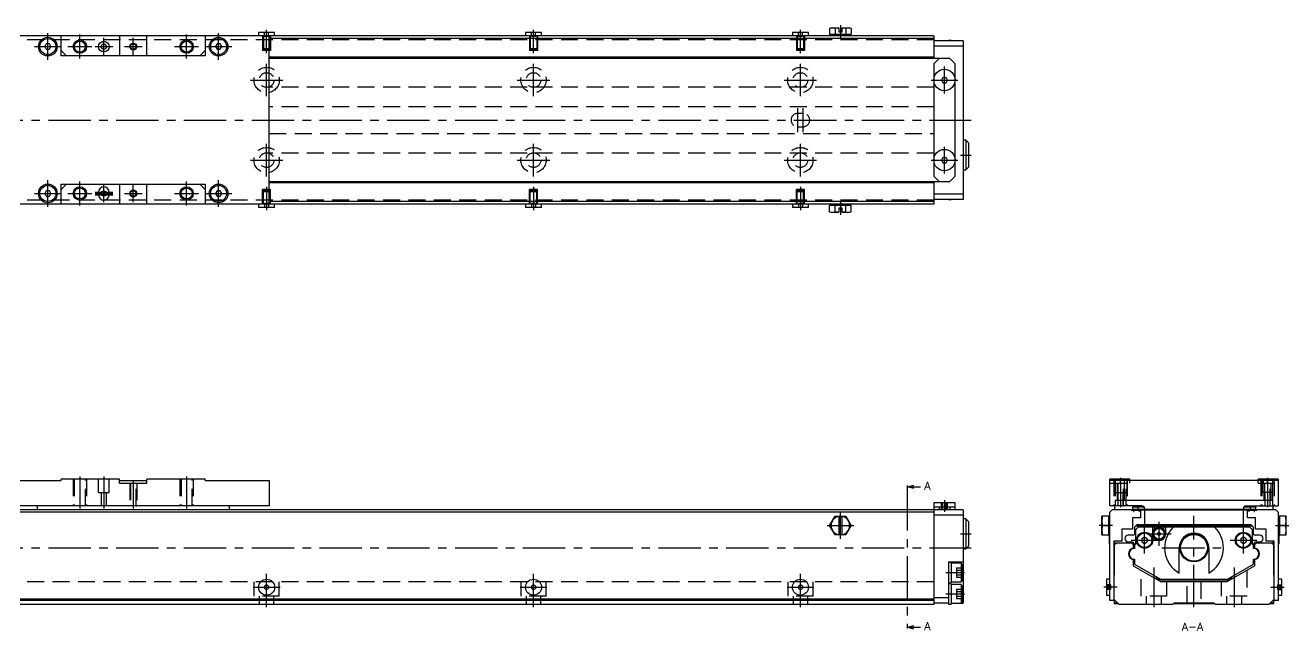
# Model space of a CAD drawing. Extents: x -1 to 911, y -8 to 227.
# Drawn here: x 437.5 to 911, y 0.2 to 227 of the extents above; entities that cross this region are included whole.
import ezdxf

# ---------------------------------------------------------------- set-up
doc = ezdxf.new("R2010")
doc.units = 0
doc.header["$LTSCALE"] = 0.5
doc.linetypes.add('CENTER', pattern=[50.8, 31.75, -6.35, 6.35, -6.35])
doc.linetypes.add('DASHED', pattern=[19.05, 12.7, -6.35])
for name, color, linetype in [('MSM_CENTER', 1, 'CENTER'), ('MSM_CONTINUOUS', 7, 'CONTINUOUS'), ('MSM_DASHED', 4, 'DASHED'), ('MSM_NARROW', 5, 'CONTINUOUS'), ('MSM_PART_NUMBER', 7, 'CONTINUOUS')]:
    doc.layers.add(name, color=color, linetype=linetype)
doc.styles.get("Standard").update_dxf_attribs({"font": 'txt.shx', "height": 1, "bigfont": 'bigfont.shx'})

msp = doc.modelspace()

# ---------------------------------------------------------------- linework, layer by layer
at = {"layer": 'MSM_CENTER'}
for p, q in [((446, 214), (446, 224)), ((458, 214.5), (458, 223.5)), ((498, 214.5), (498, 223.5)), ((510, 214), (510, 224)), ((528, 216.5), (528, 225.31)), ((628, 216.5), (628, 225.31)), ((728, 216.5), (728, 225.31)), ((743, 227), (743, 222)), ((441, 219), (451, 219)), ((453.5, 219), (462.5, 219)), ((463.7, 219), (470.3, 219)), ((467, 215.7), (467, 222.3)), ((474.7, 219), (481.3, 219)), ((478, 215.7), (478, 222.3)), ((493.5, 219), (502.5, 219)), ((505, 219), (515, 219)), ((528, 200.41), (528, 212.59)), ((628, 200.41), (628, 212.59)), ((728, 200.41), (728, 212.59)), ((782, 201.5), (782, 211.5)), ((521.91, 206.5), (534.09, 206.5)), ((621.91, 206.5), (634.09, 206.5)), ((721.91, 206.5), (734.09, 206.5)), ((777, 206.5), (787, 206.5)), ((727, 187), (727, 196)), ((729, 187), (729, 196)), ((116, 191.5), (792, 191.5)), ((528, 170.41), (528, 182.59)), ((628, 170.41), (628, 182.59)), ((728, 170.41), (728, 182.59)), ((782, 171.5), (782, 181.5)), ((521.91, 176.5), (534.09, 176.5)), ((621.91, 176.5), (634.09, 176.5)), ((721.91, 176.5), (734.09, 176.5)), ((777, 176.5), (787, 176.5)), ((788, 178.4), (792, 178.4)), ((446, 159), (446, 169)), ((458, 159.5), (458, 168.5)), ((467, 160.7), (467, 167.3)), ((478, 160.7), (478, 167.3)), ((498, 159.5), (498, 168.5)), ((510, 159), (510, 169)), ((528, 166.5), (528, 157.69)), ((628, 166.5), (628, 157.69)), ((728, 166.5), (728, 157.69)), ((441, 164), (451, 164)), ((453.5, 164), (462.5, 164)), ((463.7, 164.5), (470.3, 164.5)), ((463.7, 164), (470.3, 164)), ((463.7, 163.5), (470.3, 163.5)), ((474.7, 164), (481.3, 164)), ((493.5, 164), (502.5, 164)), ((505, 164), (515, 164)), ((743, 161), (743, 156.01)), ((458, 58), (458, 46)), ((467, 58), (467, 46)), ((498, 58), (498, 46)), ((848, 57.5), (848, 46.5)), ((903, 57.5), (903, 46.5)), ((478, 56.5), (478, 46)), ((768, 53.6), (768, 2)), ((782, 49.1), (782, 44.7)), ((743, 34.6), (743, 44.6)), ((875.5, 9), (875.5, 43.3)), ((738, 39.6), (748, 39.6)), ((845, 39.6), (840, 39.6)), ((857, 29.1), (857, 39.1)), ((862.4, 32), (862.4, 41)), ((894, 29.1), (894, 39.1)), ((906, 39.6), (911, 39.6)), ((788, 36.5), (792, 36.5)), ((852, 34.1), (862, 34.1)), ((857.9, 36.5), (866.9, 36.5)), ((889, 34.1), (899, 34.1)), ((116, 31.3), (792, 31.3)), ((863.5, 31.3), (887.5, 31.3)), ((860.5, 23.86), (860.5, 9)), ((890.5, 23.86), (890.5, 9)), ((528, 9), (528, 21.5)), ((628, 9), (628, 21.5)), ((728, 9), (728, 21.5)), ((782.5, 22), (789.5, 22)), ((523, 16.5), (533, 16.5)), ((623, 16.5), (633, 16.5)), ((723, 16.5), (733, 16.5)), ((846.7, 16.5), (841.7, 16.5)), ((904.3, 16.5), (909.3, 16.5)), ((782.5, 14), (789.5, 14))]:
    msp.add_line(p, q, dxfattribs=at)
at = {"layer": 'MSM_CONTINUOUS'}
for p, q in [((778, 223), (178, 223)), ((451, 215.5), (451, 223)), ((472.9, 223), (472.9, 215.5)), ((483.1, 215.5), (483.1, 223)), ((505, 223), (505, 215.5)), ((525, 224.3), (525, 223)), ((531, 224.3), (525, 224.3)), ((529, 160), (529, 223)), ((531, 223), (531, 224.3)), ((625, 224.3), (625, 223)), ((631, 224.3), (625, 224.3)), ((631, 223), (631, 224.3)), ((725, 224.3), (725, 223)), ((731, 224.3), (725, 224.3)), ((731, 223), (731, 224.3)), ((739.5, 226), (738.96, 225.85)), ((738.96, 225.85), (738.96, 223.5)), ((747.04, 223.5), (738.96, 223.5)), ((739.5, 226), (742.4, 226)), ((739.5, 223.5), (739.5, 223)), ((740.98, 225.85), (740.98, 223.5)), ((742.4, 226), (742.4, 224.5)), ((742.4, 224.5), (743.6, 224.5)), ((743.6, 224.5), (743.6, 226)), ((743.6, 226), (746.5, 226)), ((745.02, 225.85), (745.02, 223.5)), ((747.04, 225.85), (746.5, 226)), ((746.5, 223), (746.5, 223.5)), ((747.04, 225.85), (747.04, 223.5)), ((778, 223), (778, 214.5)), ((445.42, 220), (444.85, 219)), ((444.85, 219), (445.42, 218)), ((446.58, 220), (445.42, 220)), ((445.42, 218), (446.58, 218)), ((447.15, 219), (446.58, 220)), ((446.58, 218), (447.15, 219)), ((509.42, 220), (508.85, 219)), ((508.85, 219), (509.42, 218)), ((510.58, 220), (509.42, 220)), ((509.42, 218), (510.58, 218)), ((511.15, 219), (510.58, 220)), ((510.58, 218), (511.15, 219)), ((778, 222), (529, 222)), ((789, 221.2), (778, 221.2)), ((789, 219.2), (778, 219.2)), ((784.5, 221.3), (783.5, 221.3)), ((783.5, 221.3), (783.5, 221.2)), ((784.5, 221.3), (784.5, 221.2)), ((789, 221.2), (789, 161.8)), ((453, 215.5), (451, 217.5)), ((505, 215.5), (451, 215.5)), ((505, 217.5), (503, 215.5)), ((778, 215), (529, 215)), ((784, 214.5), (529, 214.5)), ((780, 214.5), (778, 212.5)), ((786, 212.5), (784, 214.5)), ((778, 212.5), (778, 170.5)), ((786, 170.5), (786, 212.5)), ((781.42, 207.5), (780.85, 206.5)), ((780.85, 206.5), (781.42, 205.5)), ((781.42, 207.5), (782.58, 207.5)), ((781.42, 205.5), (782.58, 205.5)), ((783.15, 206.5), (782.58, 207.5)), ((782.58, 205.5), (783.15, 206.5)), ((790, 184), (789, 184)), ((790, 184), (790, 172.8)), ((791, 183), (790, 184)), ((791, 183), (791, 173.8)), ((781.42, 177.5), (780.85, 176.5)), ((780.85, 176.5), (781.42, 175.5)), ((781.42, 177.5), (782.58, 177.5)), ((781.42, 175.5), (782.58, 175.5)), ((783.15, 176.5), (782.58, 177.5)), ((782.58, 175.5), (783.15, 176.5)), ((778, 170.5), (780, 168.5)), ((784, 168.5), (786, 170.5)), ((789, 172.8), (790, 172.8)), ((790, 172.8), (791, 173.8)), ((451, 165.5), (453, 167.5)), ((451, 167.5), (505, 167.5)), ((451, 160), (451, 167.5)), ((472.9, 167.5), (472.9, 160)), ((483.1, 160), (483.1, 167.5)), ((503, 167.5), (505, 165.5)), ((505, 167.5), (505, 160)), ((529, 168.5), (784, 168.5)), ((778, 168), (529, 168)), ((778, 168.5), (778, 160)), ((445.42, 165), (444.85, 164)), ((444.85, 164), (445.42, 163)), ((446.58, 165), (445.42, 165)), ((445.42, 163), (446.58, 163)), ((447.15, 164), (446.58, 165)), ((446.58, 163), (447.15, 164)), ((465, 164.5), (465, 163.5)), ((469, 163.5), (469, 164.5)), ((509.42, 165), (508.85, 164)), ((508.85, 164), (509.42, 163)), ((510.58, 165), (509.42, 165)), ((509.42, 163), (510.58, 163)), ((511.15, 164), (510.58, 165)), ((510.58, 163), (511.15, 164)), ((778, 161), (529, 161)), ((789, 163.8), (778, 163.8)), ((789, 161.8), (778, 161.8)), ((783.5, 161.8), (783.5, 161.7)), ((783.5, 161.7), (784.5, 161.7)), ((784.5, 161.8), (784.5, 161.7)), ((778, 160), (178, 160)), ((525, 160), (525, 158.7)), ((531, 158.7), (525, 158.7)), ((531, 158.7), (531, 160)), ((625, 160), (625, 158.7)), ((631, 158.7), (625, 158.7)), ((631, 158.7), (631, 160)), ((725, 160), (725, 158.7)), ((731, 158.7), (725, 158.7)), ((731, 158.7), (731, 160)), ((747.04, 159.5), (738.96, 159.5)), ((738.96, 157.15), (738.96, 159.5)), ((738.96, 157.15), (739.5, 157)), ((739.5, 160), (739.5, 159.5)), ((739.5, 157), (742.4, 157)), ((740.98, 157.15), (740.98, 159.5)), ((742.4, 158.5), (742.4, 157)), ((743.6, 158.5), (742.4, 158.5)), ((743.6, 157), (743.6, 158.5)), ((743.6, 157), (746.5, 157)), ((745.02, 157.15), (745.02, 159.5)), ((746.5, 159.5), (746.5, 160)), ((746.5, 157), (747.04, 157.15)), ((747.04, 157.15), (747.04, 159.5)), ((451, 56.5), (451, 57)), ((472.9, 57), (451, 57)), ((472.9, 55.5), (472.9, 57)), ((505, 57), (483.1, 57)), ((483.1, 55.5), (483.1, 57)), ((505, 56.5), (505, 57)), ((851.5, 57), (844, 57)), ((844, 47), (844, 57)), ((849.5, 56.5), (849.5, 57)), ((851.5, 56.5), (851.5, 57)), ((907, 57), (899.5, 57)), ((899.5, 56.5), (899.5, 57)), ((901.5, 56.5), (901.5, 57)), ((907, 57), (907, 47)), ((427, 56.5), (451, 56.5)), ((472.9, 56.5), (483.1, 56.5)), ((472.9, 55.5), (483.1, 55.5)), ((505, 56.5), (529, 56.5)), ((529, 56.5), (529, 47)), ((768, 54.1), (770.5, 54.77)), ((768, 54.6), (768, 53.6)), ((768, 54.1), (773, 54.1)), ((770.5, 53.43), (768, 54.1)), ((907, 56.5), (844, 56.5)), ((786, 48.1), (778, 48.1)), ((778, 48.1), (778, 10)), ((786, 45.5), (786, 48.1)), ((905, 49), (846, 49)), ((846, 49), (846, 47)), ((905, 47), (905, 49)), ((169, 45.6), (786, 45.6)), ((778, 44.6), (178, 44.6)), ((529, 47), (427, 47)), ((442, 47), (442, 45.6)), ((514, 47), (514, 45.6)), ((738.96, 39.6), (740.98, 43.1)), ((740.98, 43.1), (745.02, 43.1)), ((742.4, 43.1), (742.4, 36.1)), ((743.6, 36.1), (743.6, 43.1)), ((745.02, 43.1), (747.04, 39.6)), ((778, 46.6), (786, 46.6)), ((789, 45.5), (778, 45.5)), ((789, 43.5), (778, 43.5)), ((780, 46.6), (780, 45.6)), ((784, 46.6), (784, 45.5)), ((789, 45.5), (789, 10.5)), ((841, 43.05), (841.01, 43.1)), ((841, 36.15), (841, 43.05)), ((844, 43.1), (841.01, 43.1)), ((843.5, 43.1), (843.5, 36.1)), ((856, 47), (844, 47)), ((844, 44.6), (845, 45.6)), ((844, 11.5), (844, 44.6)), ((845, 45.6), (852, 45.6)), ((845.8, 45.6), (845.8, 47)), ((852, 45.6), (852, 45.4)), ((852, 45.5), (899, 45.5)), ((852, 45.4), (852.8, 45.4)), ((852.5, 46.6), (856.8, 46.6)), ((852.5, 46.6), (852.5, 45.5)), ((898.5, 45.6), (852.5, 45.6)), ((852.8, 45.4), (852.8, 44.85)), ((852.8, 44.85), (852.9, 44.85)), ((852.9, 44.85), (852.9, 45.35)), ((852.9, 45.35), (854.9, 45.35)), ((854.5, 46.6), (854.5, 45.6)), ((854.9, 45.35), (854.9, 44.85)), ((854.9, 44.85), (855, 44.85)), ((855, 45.2), (855.5, 45.2)), ((855, 44.85), (855, 45.2)), ((855.5, 45.2), (855.5, 42.5)), ((856.5, 46.87), (856.5, 46.6)), ((857, 46), (857, 45.6)), ((857, 45.5), (857, 40)), ((894, 45.6), (894, 46)), ((894, 40), (894, 45.5)), ((894.2, 46.6), (898.5, 46.6)), ((894.5, 46.6), (894.5, 46.87)), ((895, 47), (907, 47)), ((895.5, 45.2), (896, 45.2)), ((895.5, 42.5), (895.5, 45.2)), ((896, 45.2), (896, 44.85)), ((896, 44.85), (896.1, 44.85)), ((896.1, 45.35), (898.1, 45.35)), ((896.1, 44.85), (896.1, 45.35)), ((896.5, 46.6), (896.5, 45.6)), ((898.1, 45.35), (898.1, 44.85)), ((898.1, 44.85), (898.2, 44.85)), ((898.2, 45.4), (899, 45.4)), ((898.2, 44.85), (898.2, 45.4)), ((898.5, 46.6), (898.5, 45.5)), ((899, 45.6), (906, 45.6)), ((899, 45.4), (899, 45.6)), ((905.2, 45.6), (905.2, 47)), ((906, 45.6), (907, 44.6)), ((907, 44.6), (907, 11.5)), ((909.99, 43.1), (907, 43.1)), ((907.5, 43.1), (907.5, 36.1)), ((909.99, 43.1), (910, 43.05)), ((910, 36.15), (910, 43.05)), ((740.98, 36.1), (738.96, 39.6)), ((747.04, 39.6), (745.02, 36.1)), ((790, 42.1), (789, 42.1)), ((791, 41.1), (790, 42.1)), ((790, 42.1), (790, 30.9)), ((791, 41.1), (791, 31.9)), ((841.15, 39.6), (843.5, 39.6)), ((848.5, 38.2), (848.5, 33.8)), ((852.5, 38.2), (848.5, 38.2)), ((852.5, 42.5), (852.5, 38.2)), ((855.5, 42.5), (852.5, 42.5)), ((854.25, 40), (853.25, 39)), ((853.25, 39), (853.25, 36.29)), ((854.55, 39), (853.55, 38)), ((853.55, 38), (853.55, 32.5)), ((853.75, 39.5), (897.25, 39.5)), ((854.25, 40), (896.75, 40)), ((896.45, 39), (854.55, 39)), ((859.9, 39), (859.9, 36.5)), ((860.7, 38.19), (860.7, 39)), ((864.1, 39), (864.1, 38.19)), ((864.9, 36.5), (864.9, 39)), ((866, 39.5), (865.5, 40)), ((885.5, 40), (885, 39.5)), ((898.5, 42.5), (895.5, 42.5)), ((897.45, 38), (896.45, 39)), ((897.75, 39), (896.75, 40)), ((897.45, 32.5), (897.45, 38)), ((897.75, 36.29), (897.75, 39)), ((898.5, 38.2), (898.5, 42.5)), ((902.5, 38.2), (898.5, 38.2)), ((902.5, 33.8), (902.5, 38.2)), ((909.85, 39.6), (907.5, 39.6)), ((745.02, 36.1), (740.98, 36.1)), ((841.01, 36.1), (841, 36.15)), ((841.01, 36.1), (844, 36.1)), ((843.75, 36.1), (843.75, 32.8)), ((845.5, 33.8), (845.5, 11.5)), ((848.5, 33.8), (845.5, 33.8)), ((845.55, 33.8), (845.55, 21.05)), ((845.65, 21.15), (845.65, 33.8)), ((845.7, 32.5), (846.4, 33.2)), ((845.8, 32.6), (845.8, 33.8)), ((846.4, 33.2), (852.05, 33.2)), ((852.55, 36), (850.85, 36)), ((850.85, 33.5), (852.16, 33.5)), ((852.05, 33.2), (852.75, 32.5)), ((857, 35.25), (856, 34.68)), ((856, 34.68), (856, 33.52)), ((856, 33.52), (857, 32.95)), ((858, 34.68), (857, 35.25)), ((857, 32.95), (858, 33.52)), ((858, 34.68), (858, 33.52)), ((894, 35.25), (893, 34.68)), ((893, 34.68), (893, 33.52)), ((893, 33.52), (894, 32.95)), ((895, 34.68), (894, 35.25)), ((894, 32.95), (895, 33.52)), ((895, 34.68), (895, 33.52)), ((898.25, 32.5), (898.95, 33.2)), ((900.15, 36), (898.45, 36)), ((898.84, 33.5), (900.15, 33.5)), ((898.95, 33.2), (904.6, 33.2)), ((905.5, 33.8), (902.5, 33.8)), ((904.6, 33.2), (905.3, 32.5)), ((905.2, 32.6), (905.2, 33.8)), ((905.35, 33.8), (905.35, 21.15)), ((905.45, 21.05), (905.45, 33.8)), ((905.5, 11.5), (905.5, 33.8)), ((907, 36.1), (909.99, 36.1)), ((907.25, 36.1), (907.25, 32.8)), ((910, 36.15), (909.99, 36.1)), ((789, 30.9), (790, 30.9)), ((790, 30.9), (791, 31.9)), ((843.75, 32.8), (844, 32.8)), ((845.5, 31.8), (845.55, 31.8)), ((845.7, 21.2), (845.7, 32.5)), ((852.75, 32.5), (852.75, 31.16)), ((853.55, 32.5), (853.16, 32.5)), ((853.16, 32.5), (853.16, 31)), ((870, 21.77), (870, 31.3)), ((881, 31.3), (881, 21.77)), ((897.84, 32.5), (897.45, 32.5)), ((897.84, 31), (897.84, 32.5)), ((898.25, 31.16), (898.25, 32.5)), ((905.3, 32.5), (905.3, 21.2)), ((905.45, 31.8), (905.5, 31.8)), ((907, 32.8), (907.25, 32.8)), ((783.5, 26), (789, 26)), ((783.5, 26), (783.5, 10.2)), ((784.5, 25.8), (783.5, 25.8)), ((784.5, 25.8), (784.5, 18.2)), ((788.19, 25.5), (784.5, 25.5)), ((788.5, 25.19), (788.19, 25.5)), ((788.19, 25.5), (788.19, 18.5)), ((788.5, 25.19), (788.5, 18.81)), ((852.75, 26.84), (852.75, 24.5)), ((852.75, 24.5), (863.14, 18.5)), ((853.16, 27), (853.16, 25.16)), ((853.16, 25.16), (862.96, 19.5)), ((898.25, 24.5), (887.86, 18.5)), ((888.04, 19.5), (897.84, 25.16)), ((897.84, 25.16), (897.84, 27)), ((898.25, 24.5), (898.25, 26.84)), ((844, 19.5), (842.7, 19.5)), ((842.7, 19.5), (842.7, 13.5)), ((845.5, 21), (845.7, 21.2)), ((861.78, 19.65), (862.54, 19.3)), ((862.54, 19.3), (888.46, 19.3)), ((862.96, 19.5), (888.04, 19.5)), ((888.46, 19.3), (889.22, 19.65)), ((905.3, 21.2), (905.5, 21)), ((908.3, 19.5), (907, 19.5)), ((908.3, 19.5), (908.3, 13.5)), ((528, 17.37), (527.25, 16.93)), ((527.25, 16.93), (527.25, 16.07)), ((527.25, 16.07), (528, 15.63)), ((528.75, 16.93), (528, 17.37)), ((528, 15.63), (528.75, 16.07)), ((528.75, 16.93), (528.75, 16.07)), ((628, 17.37), (627.25, 16.93)), ((627.25, 16.93), (627.25, 16.07)), ((627.25, 16.07), (628, 15.63)), ((628.75, 16.93), (628, 17.37)), ((628, 15.63), (628.75, 16.07)), ((628.75, 16.93), (628.75, 16.07)), ((728, 17.37), (727.25, 16.93)), ((727.25, 16.93), (727.25, 16.07)), ((727.25, 16.07), (728, 15.63)), ((728.75, 16.93), (728, 17.37)), ((728, 15.63), (728.75, 16.07)), ((728.75, 16.93), (728.75, 16.07)), ((783.5, 18.2), (784.5, 18.2)), ((784.5, 17.8), (783.5, 17.8)), ((784.5, 18.5), (788.19, 18.5)), ((784.5, 17.8), (784.5, 10.2)), ((788.19, 17.5), (784.5, 17.5)), ((788.19, 18.5), (788.5, 18.81)), ((788.5, 17.19), (788.19, 17.5)), ((788.19, 17.5), (788.19, 10.5)), ((788.5, 17.19), (788.5, 10.81)), ((887.86, 18.5), (863.14, 18.5)), ((778, 12), (178, 12)), ((778, 11.5), (178, 11.5)), ((778, 10), (178, 10)), ((783.5, 12.5), (778, 12.5)), ((783.5, 10.5), (778, 10.5)), ((783.5, 10.2), (784.5, 10.2)), ((784.5, 10.5), (789, 10.5)), ((788.19, 10.5), (788.5, 10.81)), ((842.7, 13.5), (844, 13.5)), ((845.5, 11.5), (844, 11.5)), ((847.5, 10), (845.5, 12)), ((845.55, 11.95), (845.55, 10.6)), ((845.65, 10.6), (845.65, 11.85)), ((847, 10.5), (845.75, 10.5)), ((845.75, 10.4), (847.1, 10.4)), ((867.5, 10), (847.5, 10)), ((868, 10.5), (867.5, 10)), ((867.9, 10.4), (883.1, 10.4)), ((883, 10.5), (868, 10.5)), ((883.5, 10), (883, 10.5)), ((903.5, 10), (883.5, 10)), ((905.5, 12), (903.5, 10)), ((903.9, 10.4), (905.25, 10.4)), ((905.25, 10.5), (904, 10.5)), ((905.35, 11.85), (905.35, 10.6)), ((905.45, 10.6), (905.45, 11.95)), ((907, 11.5), (905.5, 11.5)), ((907, 13.5), (908.3, 13.5)), ((768, 1.5), (770.5, 2.17)), ((768, 2), (768, 1)), ((768, 1.5), (773, 1.5)), ((770.5, 0.83), (768, 1.5))]:
    msp.add_line(p, q, dxfattribs=at)
for centre, radius in [((446, 219), 3.5), ((446, 219), 3), ((458, 219), 2.07), ((467, 219), 2), ((467, 219), 1), ((478, 219), 1.06), ((498, 219), 2.07), ((510, 219), 3.5), ((510, 219), 3), ((782, 206.5), 4), ((782, 176.5), 4), ((446, 164), 3.5), ((446, 164), 3), ((458, 164), 2.07), ((498, 164), 2.07), ((510, 164), 3.5), ((510, 164), 3), ((467, 164), 1), ((478, 164), 1.06), ((862.4, 36.5), 2.4), ((862.4, 36.5), 2), ((857, 34.1), 3), ((857, 34.1), 2.75), ((862.4, 36.5), 0.6), ((875.5, 31.3), 5.3), ((875.5, 31.3), 5), ((894, 34.1), 3), ((894, 34.1), 2.75), ((528, 16.5), 3), ((628, 16.5), 3), ((728, 16.5), 3)]:
    msp.add_circle(centre, radius, dxfattribs=at)
for centre, radius, start, end in [((740.01, 222.14), 3.86, 90.5738, 105.7691), ((739.93, 222.14), 3.86, 74.2277, 89.4294), ((743.21, 209.49), 16.52, 92.8088, 97.7596), ((742.82, 209.83), 16.17, 82.1877, 87.2439), ((746.07, 222.14), 3.86, 90.5738, 105.7691), ((745.99, 222.14), 3.86, 74.2277, 89.4294), ((467, 164.5), 2, 360, 180), ((467, 163.5), 2, 180, 0), ((740.01, 160.86), 3.86, 254.2309, 269.4262), ((739.93, 160.86), 3.86, 270.5706, 285.7723), ((743.21, 173.51), 16.52, 262.2404, 267.1912), ((742.82, 173.17), 16.17, 272.7561, 277.8123), ((746.07, 160.86), 3.86, 254.2309, 269.4262), ((745.99, 160.86), 3.86, 270.5706, 285.7723), ((743, 39.6), 3.5, 99.8709, 260.1291), ((743, 39.6), 3.5, 279.8709, 80.1291), ((852.31, 41.29), 11.31, 170.8086, 179.713), ((856, 46), 1, 0, 90), ((895, 46), 1, 90, 180), ((898.69, 41.29), 11.31, 0.287, 9.1914), ((852.31, 41.41), 11.31, 180.2886, 189.1898), ((852.31, 37.79), 11.31, 170.8086, 179.713), ((875.5, 31.3), 11, 135.573, 240), ((862.94, 38.55), 2.95, 28.8538, 29.4409), ((875.5, 31.3), 9, 104.8351, 114.3406), ((875.5, 31.3), 9, 65.6594, 75.1649), ((875.5, 31.3), 11, 300, 44.427), ((888.06, 38.55), 2.95, 150.5591, 151.1462), ((898.69, 41.41), 11.31, 350.8102, 359.7114), ((898.69, 37.79), 11.31, 0.287, 9.1914), ((852.31, 37.91), 11.31, 180.2886, 189.1898), ((850.85, 34.75), 1.25, 90, 270), ((852.16, 32.5), 1, 360, 90), ((852.55, 37), 1, 270, 0), ((862.4, 36.5), 2.5, 180, 360), ((875.5, 31.3), 5.5, 0, 180), ((898.45, 37), 1, 180, 270), ((898.84, 32.5), 1, 90, 180), ((900.15, 34.75), 1.25, 270, 90), ((898.69, 37.91), 11.31, 350.8102, 359.7114), ((853.16, 29), 2.2, 100.7406, 259.2594), ((853.16, 29), 2, 90, 270), ((897.84, 29), 2, 270, 90), ((897.84, 29), 2.2, 280.7406, 79.2594), ((875.5, 31.3), 18, 216.337, 220.3155), ((875.5, 31.3), 18, 319.6845, 323.663), ((905.8, 16.5), 0.502, 127.162, 232.838), ((845.75, 10.6), 0.2, 180, 270), ((845.75, 10.6), 0.1, 180, 270), ((847.8, 12.5), 2, 216.8699, 233.1301), ((903.2, 12.5), 2, 306.8699, 323.1301), ((905.25, 10.6), 0.1, 270, 360), ((905.25, 10.6), 0.2, 270, 360)]:
    msp.add_arc(centre, radius, start, end, dxfattribs=at)
at = {"layer": 'MSM_DASHED'}
for p, q in [((526.5, 223), (526.5, 217.5)), ((526.77, 223), (526.77, 217.5)), ((527.25, 222.8), (527.25, 224.3)), ((528.75, 222.8), (527.25, 222.8)), ((528, 222.8), (528, 224.3)), ((528.75, 222.8), (528.75, 224.3)), ((529.23, 223), (529.23, 217.5)), ((529.5, 223), (529.5, 217.5)), ((626.5, 223), (626.5, 217.5)), ((626.77, 223), (626.77, 217.5)), ((627.25, 222.8), (627.25, 224.3)), ((628.75, 222.8), (627.25, 222.8)), ((628, 222.8), (628, 224.3)), ((628.75, 222.8), (628.75, 224.3)), ((629.23, 223), (629.23, 217.5)), ((629.5, 223), (629.5, 217.5)), ((726.5, 223), (726.5, 217.5)), ((726.77, 223), (726.77, 217.5)), ((727.25, 222.8), (727.25, 224.3)), ((728.75, 222.8), (727.25, 222.8)), ((728, 222.8), (728, 224.3)), ((728.75, 222.8), (728.75, 224.3)), ((729.23, 223), (729.23, 217.5)), ((729.5, 223), (729.5, 217.5)), ((778, 221.5), (178, 221.5)), ((526.77, 218), (526.5, 218.27)), ((526.5, 218.27), (529.5, 218.27)), ((529.23, 218), (526.77, 218)), ((529.23, 218), (529.5, 218.27)), ((626.77, 218), (626.5, 218.27)), ((626.5, 218.27), (629.5, 218.27)), ((629.23, 218), (626.77, 218)), ((629.23, 218), (629.5, 218.27)), ((726.77, 218), (726.5, 218.27)), ((726.5, 218.27), (729.5, 218.27)), ((729.23, 218), (726.77, 218)), ((729.23, 218), (729.5, 218.27)), ((529.5, 217.5), (526.5, 217.5)), ((629.5, 217.5), (626.5, 217.5)), ((729.5, 217.5), (726.5, 217.5)), ((778, 203.86), (529, 203.86)), ((778, 196.5), (529, 196.5)), ((729, 194), (727, 194)), ((529, 186.5), (778, 186.5)), ((727, 189), (729, 189)), ((778, 179.14), (529, 179.14)), ((778, 161.5), (178, 161.5)), ((529.5, 165.5), (526.5, 165.5)), ((526.5, 160), (526.5, 165.5)), ((526.77, 165), (526.5, 164.73)), ((526.5, 164.73), (529.5, 164.73)), ((526.77, 160), (526.77, 165.5)), ((529.23, 165), (526.77, 165)), ((529.23, 160), (529.23, 165.5)), ((529.23, 165), (529.5, 164.73)), ((529.5, 160), (529.5, 165.5)), ((629.5, 165.5), (626.5, 165.5)), ((626.5, 160), (626.5, 165.5)), ((626.77, 165), (626.5, 164.73)), ((626.5, 164.73), (629.5, 164.73)), ((626.77, 160), (626.77, 165.5)), ((629.23, 165), (626.77, 165)), ((629.23, 160), (629.23, 165.5)), ((629.23, 165), (629.5, 164.73)), ((629.5, 160), (629.5, 165.5)), ((729.5, 165.5), (726.5, 165.5)), ((726.5, 160), (726.5, 165.5)), ((726.77, 165), (726.5, 164.73)), ((726.5, 164.73), (729.5, 164.73)), ((726.77, 160), (726.77, 165.5)), ((729.23, 165), (726.77, 165)), ((729.23, 160), (729.23, 165.5)), ((729.23, 165), (729.5, 164.73)), ((729.5, 160), (729.5, 165.5)), ((527.25, 160.2), (527.25, 158.7)), ((528.75, 160.2), (527.25, 160.2)), ((528, 160.2), (528, 158.7)), ((528.75, 160.2), (528.75, 158.7)), ((627.25, 160.2), (627.25, 158.7)), ((628.75, 160.2), (627.25, 160.2)), ((628, 160.2), (628, 158.7)), ((628.75, 160.2), (628.75, 158.7)), ((727.25, 160.2), (727.25, 158.7)), ((728.75, 160.2), (727.25, 160.2)), ((728, 160.2), (728, 158.7)), ((728.75, 160.2), (728.75, 158.7)), ((455.5, 57), (455.5, 47)), ((455.93, 57), (455.93, 47)), ((460.07, 47), (460.07, 57)), ((460.5, 57), (460.5, 47)), ((465, 52), (465, 57)), ((469, 52), (469, 57)), ((495.5, 57), (495.5, 47)), ((495.93, 57), (495.93, 47)), ((500.07, 47), (500.07, 57)), ((500.5, 57), (500.5, 47)), ((845.5, 57), (845.5, 52)), ((845.5, 57), (845.5, 47)), ((845.93, 57), (845.93, 47)), ((850.07, 47), (850.07, 57)), ((850.5, 52), (850.5, 57)), ((850.5, 57), (850.5, 47)), ((900.5, 57), (900.5, 47)), ((900.93, 57), (900.93, 47)), ((901, 57), (901, 52)), ((905, 52), (905, 57)), ((905.07, 47), (905.07, 57)), ((905.5, 57), (905.5, 47)), ((476.7, 55.5), (476.7, 47)), ((476.94, 55.5), (476.94, 47)), ((479.06, 47), (479.06, 55.5)), ((479.3, 55.5), (479.3, 47)), ((844, 55.5), (851.5, 55.5)), ((846.7, 55.5), (846.7, 47)), ((846.94, 55.5), (846.94, 47)), ((848, 55.26), (848, 56.36)), ((849.06, 47), (849.06, 55.5)), ((849.3, 55.5), (849.3, 47)), ((849.5, 55.5), (849.5, 56.5)), ((851.5, 55.5), (851.5, 56.5)), ((899.5, 55.5), (899.5, 56.5)), ((899.5, 55.5), (907, 55.5)), ((901.5, 55.5), (901.5, 56.5)), ((901.7, 55.5), (901.7, 47)), ((901.94, 55.5), (901.94, 47)), ((903, 55.26), (903, 56.36)), ((904.06, 47), (904.06, 55.5)), ((904.3, 55.5), (904.3, 47)), ((465, 52), (469, 52)), ((466, 52), (466, 47)), ((468, 47), (468, 52)), ((780.85, 45.6), (780.85, 48.1)), ((781.42, 45.6), (781.42, 48.1)), ((782.58, 45.6), (782.58, 48.1)), ((783.15, 45.6), (783.15, 48.1)), ((845.5, 52), (850.5, 52)), ((847, 52), (847, 47)), ((848, 48.5), (848, 47.5)), ((849, 47), (849, 52)), ((905, 52), (901, 52)), ((902, 52), (902, 47)), ((903, 48.5), (903, 47.5)), ((904, 47), (904, 52)), ((786.5, 23.73), (788.5, 23.73)), ((786.5, 23.73), (786.5, 20.27)), ((782.5, 22), (789.5, 22)), ((786.5, 22.87), (788.5, 22.87)), ((786.5, 21.13), (788.5, 21.13)), ((786.5, 20.27), (788.5, 20.27)), ((855.75, 13.2), (855.75, 22.77)), ((895.25, 22.77), (895.25, 13.2)), ((778, 18.5), (178, 18.5)), ((523.25, 18.5), (523.25, 13.2)), ((532.75, 13.2), (532.75, 18.5)), ((623.25, 18.5), (623.25, 13.2)), ((632.75, 13.2), (632.75, 18.5)), ((723.25, 18.5), (723.25, 13.2)), ((732.75, 13.2), (732.75, 18.5)), ((786.5, 15.73), (788.5, 15.73)), ((786.5, 15.73), (786.5, 12.27)), ((786.5, 14.87), (788.5, 14.87)), ((844.2, 17.37), (842.7, 17.37)), ((844.2, 16.93), (842.7, 16.93)), ((844.2, 16.07), (842.7, 16.07)), ((844.2, 15.63), (842.7, 15.63)), ((844.2, 17.37), (844.2, 15.63)), ((865.25, 18.5), (865.25, 13.2)), ((873, 10.5), (873, 18.5)), ((878, 18.5), (878, 10.5)), ((885.75, 13.2), (885.75, 18.5)), ((906.8, 17.37), (908.3, 17.37)), ((906.8, 17.37), (906.8, 15.63)), ((906.8, 16.93), (908.3, 16.93)), ((906.8, 16.07), (908.3, 16.07)), ((906.8, 15.63), (908.3, 15.63)), ((532.75, 13.2), (523.25, 13.2)), ((525.25, 13.2), (525.25, 10)), ((530.75, 10), (530.75, 13.2)), ((632.75, 13.2), (623.25, 13.2)), ((625.25, 13.2), (625.25, 10)), ((630.75, 10), (630.75, 13.2)), ((732.75, 13.2), (723.25, 13.2)), ((725.25, 13.2), (725.25, 10)), ((730.75, 10), (730.75, 13.2)), ((786.5, 13.13), (788.5, 13.13)), ((786.5, 12.27), (788.5, 12.27)), ((865.25, 13.2), (855.75, 13.2)), ((857.75, 10), (857.75, 13.2)), ((863.25, 13.2), (863.25, 10)), ((895.25, 13.2), (885.75, 13.2)), ((887.75, 10), (887.75, 13.2)), ((893.25, 13.2), (893.25, 10))]:
    msp.add_line(p, q, dxfattribs=at)
for centre, radius in [((528, 206.5), 4.75), ((528, 206.5), 2.75), ((628, 206.5), 4.75), ((628, 206.5), 2.75), ((728, 206.5), 4.75), ((728, 206.5), 2.75), ((528, 176.5), 4.75), ((628, 176.5), 4.75), ((728, 176.5), 4.75), ((528, 176.5), 2.75), ((628, 176.5), 2.75), ((728, 176.5), 2.75)]:
    msp.add_circle(centre, radius, dxfattribs=at)
for centre, start, end in [((727, 191.5), 90, 270), ((729, 191.5), 270, 90)]:
    msp.add_arc(centre, 2.5, start, end, dxfattribs=at)
at = {"layer": 'MSM_NARROW'}
for p, q in [((476.94, 47), (476.7, 47)), ((479.06, 47), (479.3, 47)), ((846.94, 47), (846.7, 47)), ((849.06, 47), (849.3, 47)), ((901.94, 47), (901.7, 47)), ((904.06, 47), (904.3, 47))]:
    msp.add_line(p, q, dxfattribs=at)
for centre, radius in [((458, 219), 2.5), ((478, 219), 1.3), ((498, 219), 2.5), ((458, 164), 2.5), ((498, 164), 2.5), ((478, 164), 1.3)]:
    msp.add_circle(centre, radius, dxfattribs=at)

# ---------------------------------------------------------------- texts
at = {"layer": 'MSM_PART_NUMBER'}
for s, p in [('A', (774.42, 52.97)), ('A', (774.42, 0.37)), ('A-A', (870.95, 0.22))]:
    msp.add_text(s, height=3, dxfattribs=at).set_placement(p)

doc.saveas('drawing.dxf')
